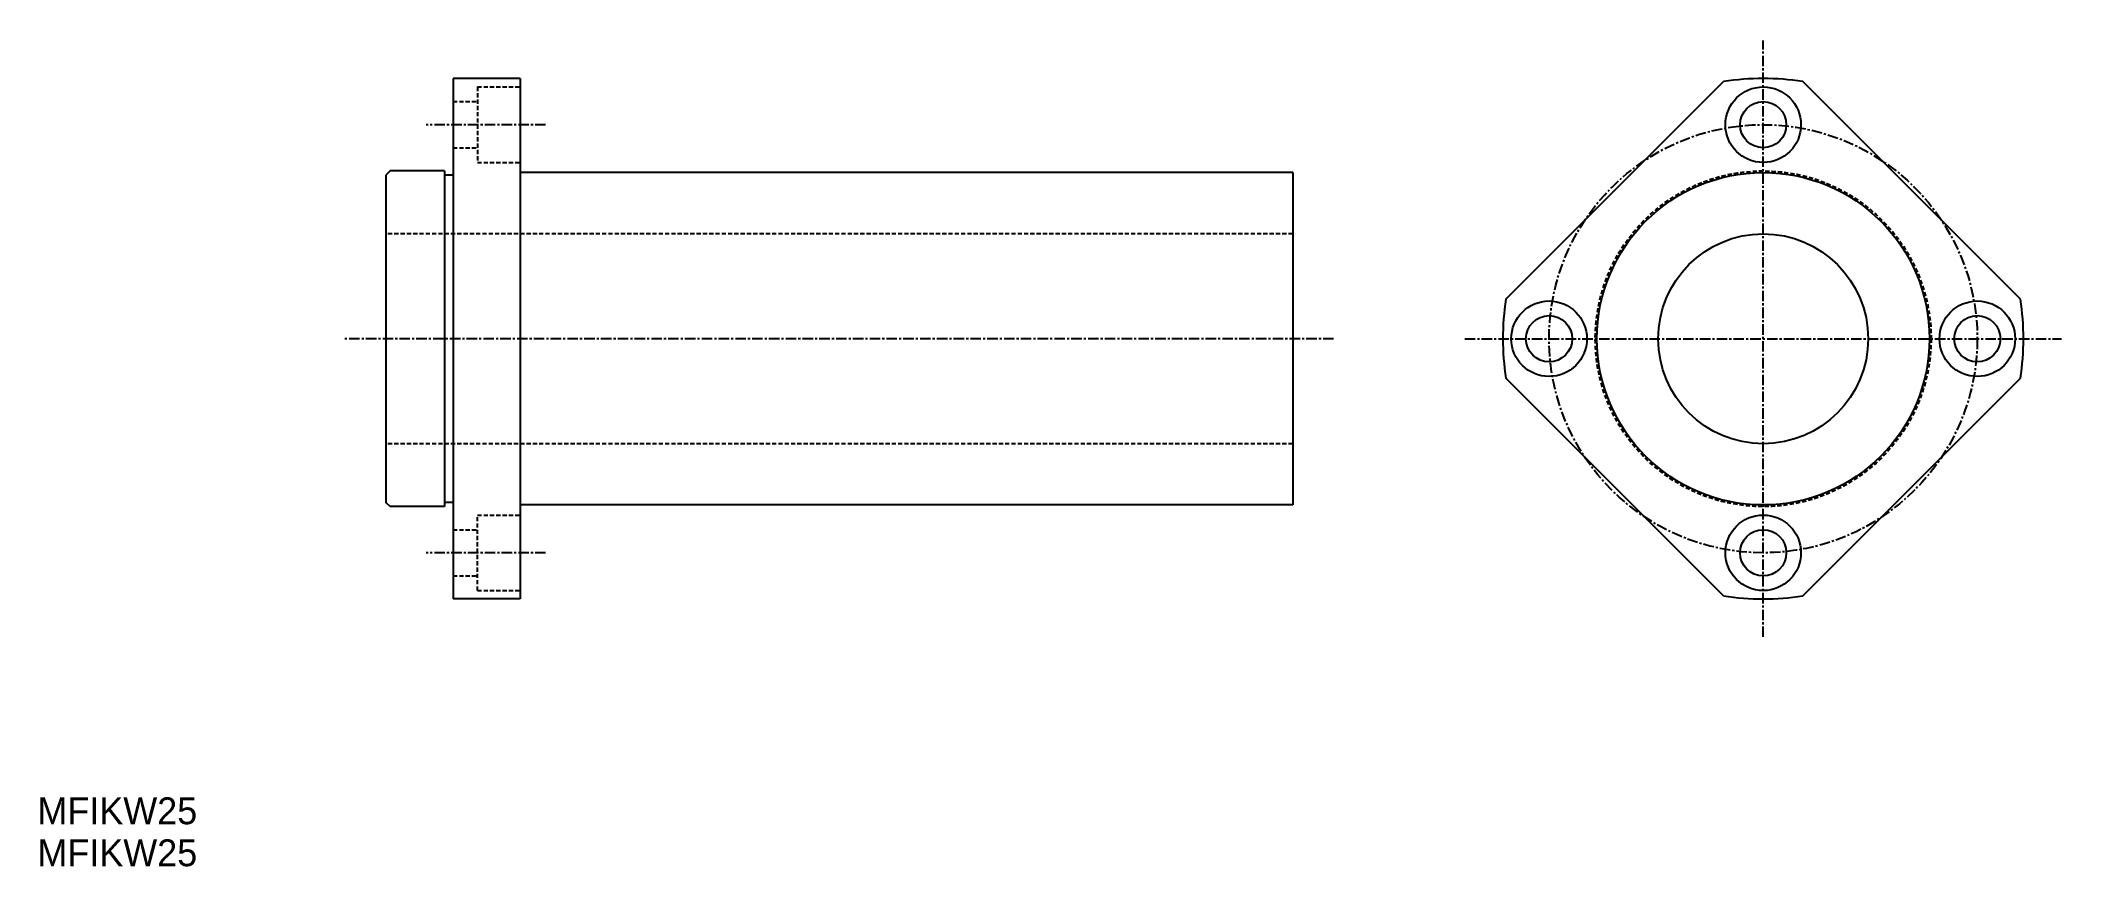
# Model space of a CAD drawing. Extents: x 10 to 251, y 10 to 108.
import ezdxf

# ---------------------------------------------------------------- set-up
doc = ezdxf.new("R2010")
doc.units = 0
doc.linetypes.add('CENTER', pattern=[2, 1.25, -0.25, 0.25, -0.25])
doc.linetypes.add('DASHED', pattern=[0.75, 0.5, -0.25])
doc.layers.get('0').update_dxf_attribs({"linetype": 'CONTINUOUS'})
doc.layers.add('CENTER', color=1, linetype='CENTER')

msp = doc.modelspace()

# ---------------------------------------------------------------- linework, layer by layer
at = {"color": 7, "linetype": 'CONTINUOUS'}
for p, q in [((59.49, 103.84), (59.49, 41.84)), ((67.49, 103.84), (59.49, 103.84)), ((67.49, 103.84), (67.49, 41.84)), ((184.88, 77.56), (210.8, 103.48)), ((246.16, 77.56), (220.23, 103.48)), ((51.99, 92.84), (51.49, 92.34)), ((51.49, 92.34), (51.49, 53.34)), ((58.49, 92.84), (51.99, 92.84)), ((58.49, 92.84), (58.49, 52.84)), ((59.49, 92.34), (58.49, 92.34)), ((159.49, 92.64), (67.49, 92.64)), ((159.49, 92.64), (159.49, 53.04)), ((210.8, 42.21), (184.88, 68.13)), ((220.23, 42.21), (246.16, 68.13)), ((51.99, 52.84), (51.49, 53.34)), ((59.49, 53.34), (58.49, 53.34)), ((159.49, 53.04), (67.49, 53.04)), ((58.49, 52.84), (51.99, 52.84)), ((67.49, 41.84), (59.49, 41.84))]:
    msp.add_line(p, q, dxfattribs=at)
at = {"color": 3, "linetype": 'DASHED'}
for p, q in [((62.39, 102.84), (67.49, 102.84)), ((62.39, 102.84), (62.39, 93.84)), ((59.49, 101.09), (62.39, 101.09)), ((59.49, 95.59), (62.39, 95.59)), ((62.39, 93.84), (67.49, 93.84)), ((159.49, 85.34), (51.49, 85.34)), ((159.49, 60.34), (51.49, 60.34)), ((62.39, 51.84), (67.49, 51.84)), ((62.39, 42.84), (62.39, 51.84)), ((59.49, 50.09), (62.39, 50.09)), ((59.49, 44.59), (62.39, 44.59)), ((62.39, 42.84), (67.49, 42.84))]:
    msp.add_line(p, q, dxfattribs=at)
at = {"color": 7, "linetype": 'CONTINUOUS'}
for centre, radius in [((215.52, 98.34), 4.5), ((215.52, 98.34), 2.75), ((215.52, 72.84), 19.8), ((215.52, 72.84), 12.5), ((190.02, 72.84), 4.5), ((241.02, 72.84), 4.5), ((190.02, 72.84), 2.75), ((241.02, 72.84), 2.75), ((215.52, 47.34), 4.5), ((215.52, 47.34), 2.75)]:
    msp.add_circle(centre, radius, dxfattribs=at)
at = {"color": 3, "linetype": 'DASHED'}
msp.add_circle((215.52, 72.84), 20, dxfattribs=at)
at = {"color": 7, "linetype": 'CONTINUOUS'}
for start, end in [(81.2493, 98.7507), (171.2493, 188.7507), (351.2493, 8.7507), (261.2493, 278.7507)]:
    msp.add_arc((215.52, 72.84), 31, start, end, dxfattribs=at)
at = {"layer": 'CENTER', "color": 1, "linetype": 'CENTER'}
for p, q in [((215.52, 37.31), (215.52, 108.38)), ((70.52, 98.34), (56.29, 98.34)), ((164.36, 72.84), (46.59, 72.84)), ((179.98, 72.84), (251.05, 72.84)), ((70.52, 47.34), (56.29, 47.34))]:
    msp.add_line(p, q, dxfattribs=at)
msp.add_circle((215.52, 72.84), 25.5, dxfattribs=at)

# ---------------------------------------------------------------- texts
at = {"color": 7, "linetype": 'CONTINUOUS'}
for p in [(10, 15), (10, 10)]:
    msp.add_text('MFIKW25', height=3.2, dxfattribs=at).set_placement(p)

doc.saveas('drawing.dxf')
